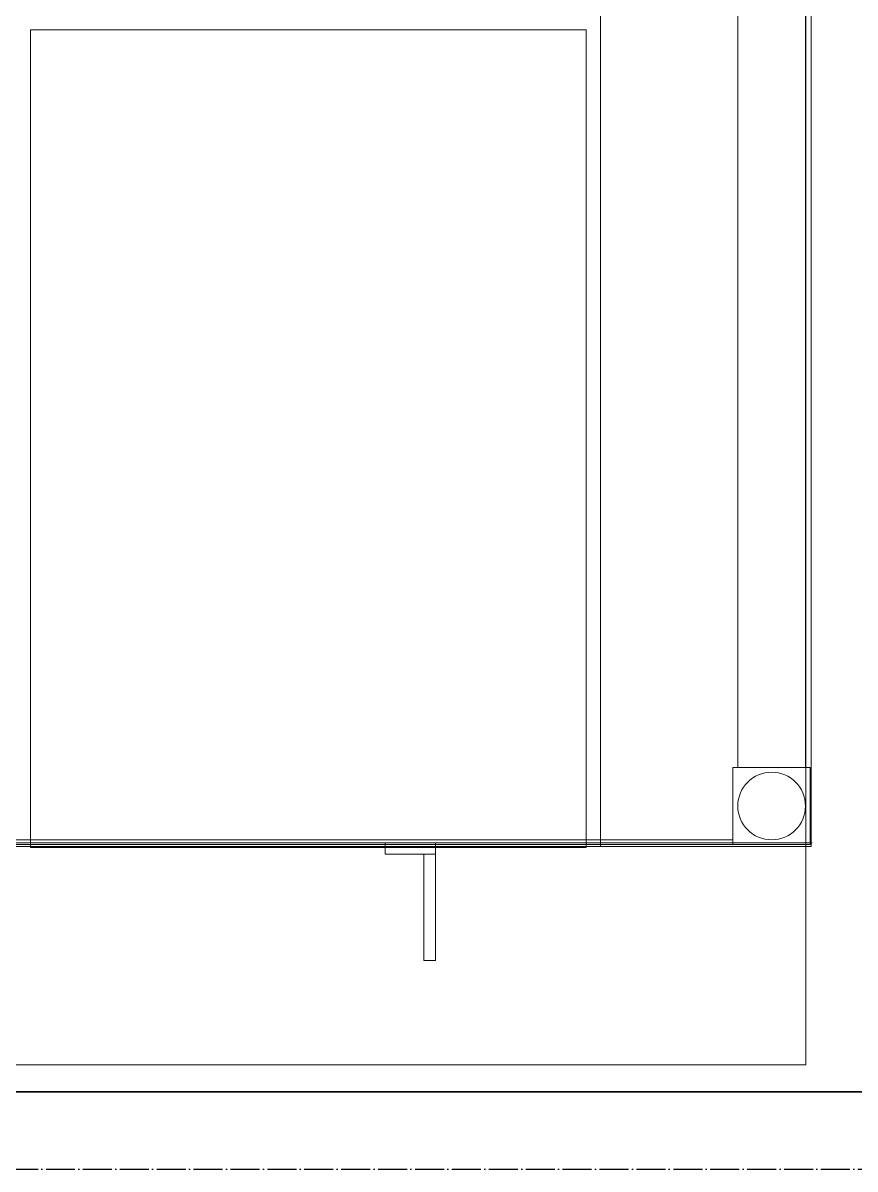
# Model space of a CAD drawing. Header units: millimetres. Extents: x 2162 to 93478, y -2737 to 52379.
# Drawn here: x 49259 to 49690, y 8870 to 9464 of the extents above; entities that cross this region are included whole.
import ezdxf

# ---------------------------------------------------------------- set-up
doc = ezdxf.new("R2010")
doc.units = ezdxf.units.MM
doc.linetypes.add('Штрихпунктир 15 х 2 х 2 мм', pattern=[19, 15, -2, 0, -2])
doc.linetypes.add('Штрихпунктирная', pattern=[30, 25, -2.25, 0.5, -2.25])
doc.layers.add('Axes', color=40, linetype='Штрихпунктирная')
doc.layers.add('equipment 1', color=4, linetype='Continuous', lineweight=9)
doc.layers.add('Wall', color=5, linetype='Continuous', lineweight=9)

# ---------------------------------------------------------------- blocks, each defined once
blk = doc.blocks.new('equipment 0533')
at = {"color": 0}
for p, q in [((195.5, 1430), (189.5, 1430)), ((189.5, 1430), (189.5, 1378)), ((195.5, 1430), (195.5, 1378)), ((189.5, 1378), (189.5, 1371.5)), ((195.5, 1378), (195.5, 1375)), ((-5, 1371), (-5, 106)), ((104, 1371), (-5, 1371)), ((104, 1371), (104, 106.5)), ((111.5, 1371), (104, 1371)), ((399, 1371.5), (111.5, 1371.5)), ((111.5, 1371.5), (111.5, 948)), ((399, 1371), (111.5, 1371)), ((195.5, 1375), (189.5, 1375)), ((189.5, 1371.5), (189.5, 1369)), ((215.5, 1375), (195.5, 1375)), ((215.5, 1375), (215.5, 1371.5)), ((215.5, 1371.5), (215.5, 1369)), ((399, 948), (399, 1371.5)), ((407, 1371), (399, 1371)), ((-5.5, 1369), (-5, 1369)), ((-5, 1369), (795.5, 1369)), ((-4.5, 1330), (-4.5, 1370)), ((-4.5, 1370), (35.5, 1370)), ((35.5, 1370), (755.5, 1370)), ((35.5, 1370), (35.5, 1367.5)), ((35.5, 1367.5), (35.5, 1332.5)), ((35.5, 1367.5), (755.5, 1367.5)), ((215.5, 1369), (189.5, 1369)), ((-2, 1330), (-4.5, 1330)), ((33, 1330), (-2, 1330)), ((-2, 1330), (-2, 146)), ((35.5, 1330), (33, 1330)), ((33, 1330), (33, 146)), ((35.5, 1332.5), (35.5, 1330)), ((111.5, 948), (399, 948))]:
    blk.add_line(p, q, dxfattribs=at)
for start, end in [(90, 270), (270, 90)]:
    blk.add_arc((15.5, 1350), 17.5, start, end, dxfattribs=at)

msp = doc.modelspace()

# ---------------------------------------------------------------- linework, layer by layer
at = {"layer": 'Axes', "linetype": 'Штрихпунктир 15 х 2 х 2 мм'}
msp.add_line((3469.33, 8870.15), (57337.06, 8870.15), dxfattribs=at)
at = {"layer": 'equipment 1', "elevation": -706.5}
msp.add_lwpolyline([(48564.46, 10462.15), (49664.46, 10462.15), (49664.46, 8924.15), (48564.46, 8924.15)], close=True, dxfattribs=at)
at = {"layer": 'Wall', "lineweight": 35}
msp.add_line((49712.06, 8910.15), (48192.06, 8910.15), dxfattribs=at)

# ---------------------------------------------------------------- block references
at = {"layer": 'equipment 1', "rotation": 180}
msp.add_blockref('equipment 0533', (49662.19, 10408.15, -706.5), dxfattribs=at)

doc.saveas('drawing.dxf')
